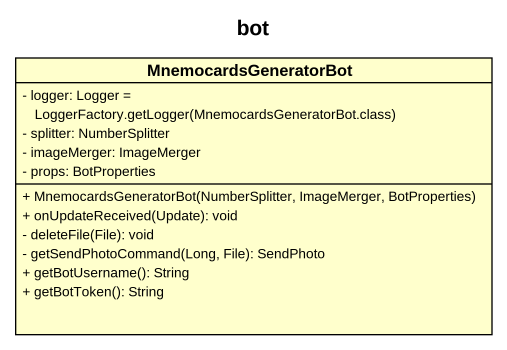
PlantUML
@startuml
title bot
hide circle
hide empty members
skinparam classAttributeIconSize 0
class MnemocardsGeneratorBot {
  {field} - logger: Logger = LoggerFactory.getLogger(MnemocardsGeneratorBot.class)
  - splitter: NumberSplitter
  - imageMerger: ImageMerger
  - props: BotProperties
  + MnemocardsGeneratorBot(NumberSplitter, ImageMerger, BotProperties)
  + onUpdateReceived(Update): void
  - deleteFile(File): void
  - getSendPhotoCommand(Long, File): SendPhoto
  + getBotUsername(): String
  + getBotToken(): String
}
@enduml
